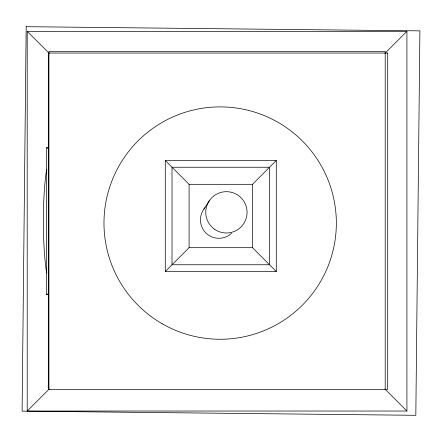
<?xml version="1.0" encoding="UTF-8"?>
<svg xmlns="http://www.w3.org/2000/svg" width="442" height="442" viewBox="0 0 442 442"><rect width="100%" height="100%" fill="white"/><g stroke="black" fill="none" stroke-linecap="round" stroke-linejoin="round"><path stroke-width="0.66" d="M203.856 209.21L209.58 200.359M165.269 271.504L189.082 247.691L189.082 184.314L165.269 160.501L276.278 160.501L276.278 271.504L165.269 271.504L165.269 160.501M189.082 184.314L252.465 184.314L276.278 160.501M27.205 411.038L27.205 31.327L406.922 31.327L406.922 411.038L27.205 411.038L49.156 389.093M384.971 53.272L406.922 31.327M48.543 294.604L46.554 294.604L46.554 147.761L48.543 147.761M189.082 247.691L252.465 247.691L276.278 271.504M27.205 31.327L49.156 53.272M384.971 389.093L406.922 411.038M385.203 389.319L385.203 51.46L48.929 51.46L48.929 389.319M252.465 184.314L252.465 247.691M231.619 233.172A18.415 18.415 0 0 1 206.066 233.133A18.415 18.415 0 0 1 205.143 207.596M46.554 147.761A73.422 11.172 90 0 1 48.493 148.882M48.493 293.488A73.422 11.172 90 0 1 46.554 294.604M46.614 273.101A73.422 11.172 -90 0 1 46.614 169.269M26.177 26.691L22.1 411.137L415.823 415.309L419.9 30.863L26.177 26.691M387.7 53.046L48.316 53.046L48.316 389.319L387.7 389.319L387.7 53.046M269.526 167.247L172.021 167.247L172.021 264.752L269.526 264.752L269.526 167.247M162.065 323.693A116.185 116.185 0 0 0 336.345 223.077A116.185 116.185 0 0 0 162.065 122.456A116.185 116.185 0 0 0 162.065 323.693M214.431 229.171A20.663 20.663 0 0 0 246.979 214.293A20.663 20.663 0 0 0 217.823 193.546A20.663 20.663 0 0 0 214.431 229.171"/></g></svg>
